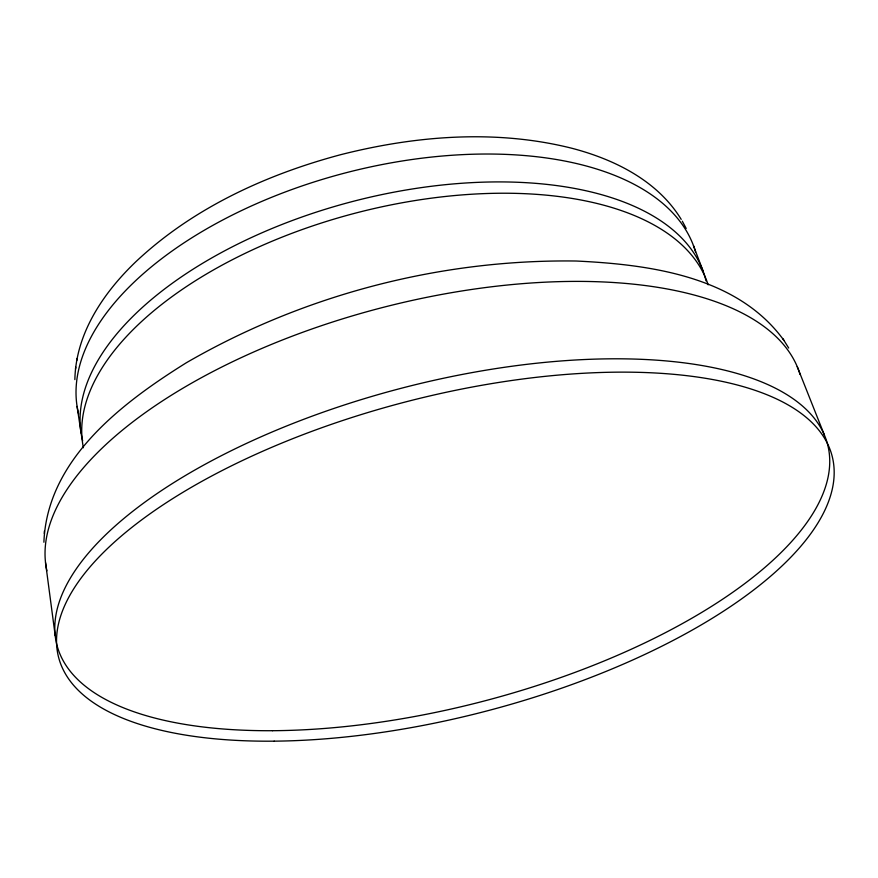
<?xml version="1.0" encoding="UTF-8"?>
<svg xmlns="http://www.w3.org/2000/svg" width="878" height="878" viewBox="0 0 878 878"><rect width="100%" height="100%" fill="white"/><g stroke="black" fill="none" stroke-linecap="round" stroke-linejoin="round"><path stroke-width="1.32" d="M74.871 379.603C75.771 333.431 103.505 292.692 135.794 261.787C192.622 208.251 265.661 174.755 340.455 154.748C415.524 135.651 495.653 129.209 571.435 148.152C614.084 159.203 657.512 180.583 681.207 219.379M43.9 542.253C47.028 459.424 122.097 402.826 186.345 362.757L187.958 361.824C304.644 294.679 439.933 259.416 574.552 260.996L576.396 261.029C649.885 264.552 737.652 276.219 784.021 340.532M44.284 533.44L44.394 531.058M75.497 369.045L75.793 367.092M76.792 360.419L77.088 358.465M782.77 338.502L788.685 348.039M682.305 221.179L686.19 228.467M797.224 366.62L824.442 435.17M693.477 245.664L703.004 270.918M77.099 406.426L81.094 433.117M45.535 562.633L55.215 635.749M78.669 414.207A318.955 167.116 -14.6 0 1 344 173.273A318.955 167.116 -14.6 0 1 695.563 251.953M82.653 440.756A321.787 164.076 -14.6 0 1 355.096 200.842A321.787 164.076 -14.6 0 1 706.022 280.839M83.41 447.747A322.939 162.825 -14.6 0 1 355.667 213.058A322.939 162.825 -14.6 0 1 708.14 284.812M46.907 570.832A389.206 172.9 -14.6 0 1 380.372 308.09A389.206 172.9 -14.6 0 1 800.045 374.445M274.177 741.164A399.633 159.763 -14.6 0 0 833.288 461.576A399.633 159.763 -14.6 0 0 228.631 467.25A399.633 159.763 -14.6 0 0 274.177 741.164M272.509 730.705A398.184 161.772 -14.6 0 0 828.788 449.986A398.184 161.772 -14.6 0 0 225.492 453.586A398.184 161.772 -14.6 0 0 272.509 730.705"/></g></svg>
